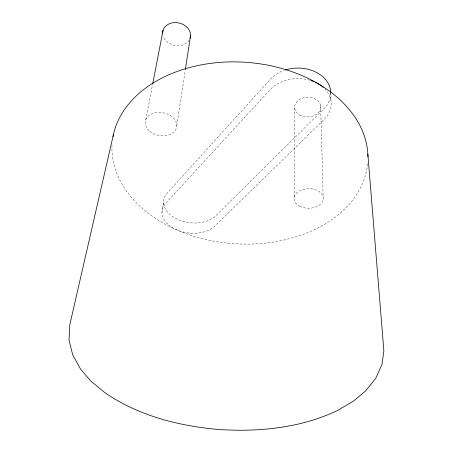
<?xml version="1.0" encoding="UTF-8"?>
<svg xmlns="http://www.w3.org/2000/svg" width="453" height="453" viewBox="0 0 453 453"><rect width="100%" height="100%" fill="white"/><g stroke="black" fill="none" stroke-linecap="round" stroke-linejoin="round"><path stroke-width="0.34" stroke-dasharray="2.27 1.7" d="M294.195 197.451L294.705 106.189M176.8 125.555L185.237 70.357M161.942 212.587L163.539 202.27M145.73 120.062L152.667 84.128M330.667 92.605L331.018 101.059M320.645 105.674L323.182 197.168M367.638 163.782A128.171 90.883 4.1 0 1 233.516 243.652A128.171 90.883 4.1 0 1 111.987 145.594M324.739 88.805A33.579 25.453 -1 0 1 324.065 119.524L214.841 226.036A28.771 18.766 6.8 0 1 175.872 229.507A28.771 18.766 6.8 0 1 165.685 203.335L270.141 89.626A33.579 25.453 -1 0 1 310.237 80.345M330.769 93.125A33.126 25.425 -1.2 0 1 323.731 108.947L215.809 215.696A28.437 18.822 6.8 0 1 177.276 219.224A28.437 18.822 6.8 0 1 167.259 192.989L270.537 79.128A33.126 25.425 -1.2 0 1 284.02 70.442M189.28 39.972A14.1 11.399 13 0 1 175.464 45.527A14.1 11.399 13 0 1 163.137 36.183M149.869 131.359A15.883 11.54 10.7 0 0 176.251 128.51A15.883 11.54 10.7 0 0 157.01 112.531A15.883 11.54 10.7 0 0 149.869 131.359M299.733 206.24A14.592 9.796 -0.6 0 0 323.153 199.733A14.592 9.796 -0.6 0 0 303.21 189.411A14.592 9.796 -0.6 0 0 299.733 206.24M299.682 115.005A13.069 9.858 -1.9 0 0 320.633 108.25A13.069 9.858 -1.9 0 0 302.746 98.046A13.069 9.858 -1.9 0 0 299.682 115.005"/><path stroke-width="0.68" d="M185.345 69.654L190.577 35.419M152.797 83.437L163.069 30.221M113.42 134.62L69.802 324.75L69.02 340.095L72.757 355.033L80.538 369.048L90.725 380.95L104.683 392.53C138.097 415.678 178.658 425.99 218.714 429.501C259.037 432.151 300.826 428.034 337.649 410.418L353.419 401.148L365.577 390.996L375.707 378.397L382.021 364.28L383.861 350.781L367.859 154.184M113.007 136.67A128.171 90.883 4.1 0 1 247.853 62.446A128.171 90.883 4.1 0 1 367.938 156.936M310.871 80.538A33.579 25.453 -1 0 1 313.997 81.682M315.203 82.208A33.579 25.453 -1 0 1 323.266 87.395M285.271 70.022A33.126 25.425 -1.2 0 1 330.758 92.463M162.627 33.177A14.1 11.399 13 0 1 178.471 22.893A14.1 11.399 13 0 1 190.045 38.341"/></g></svg>
